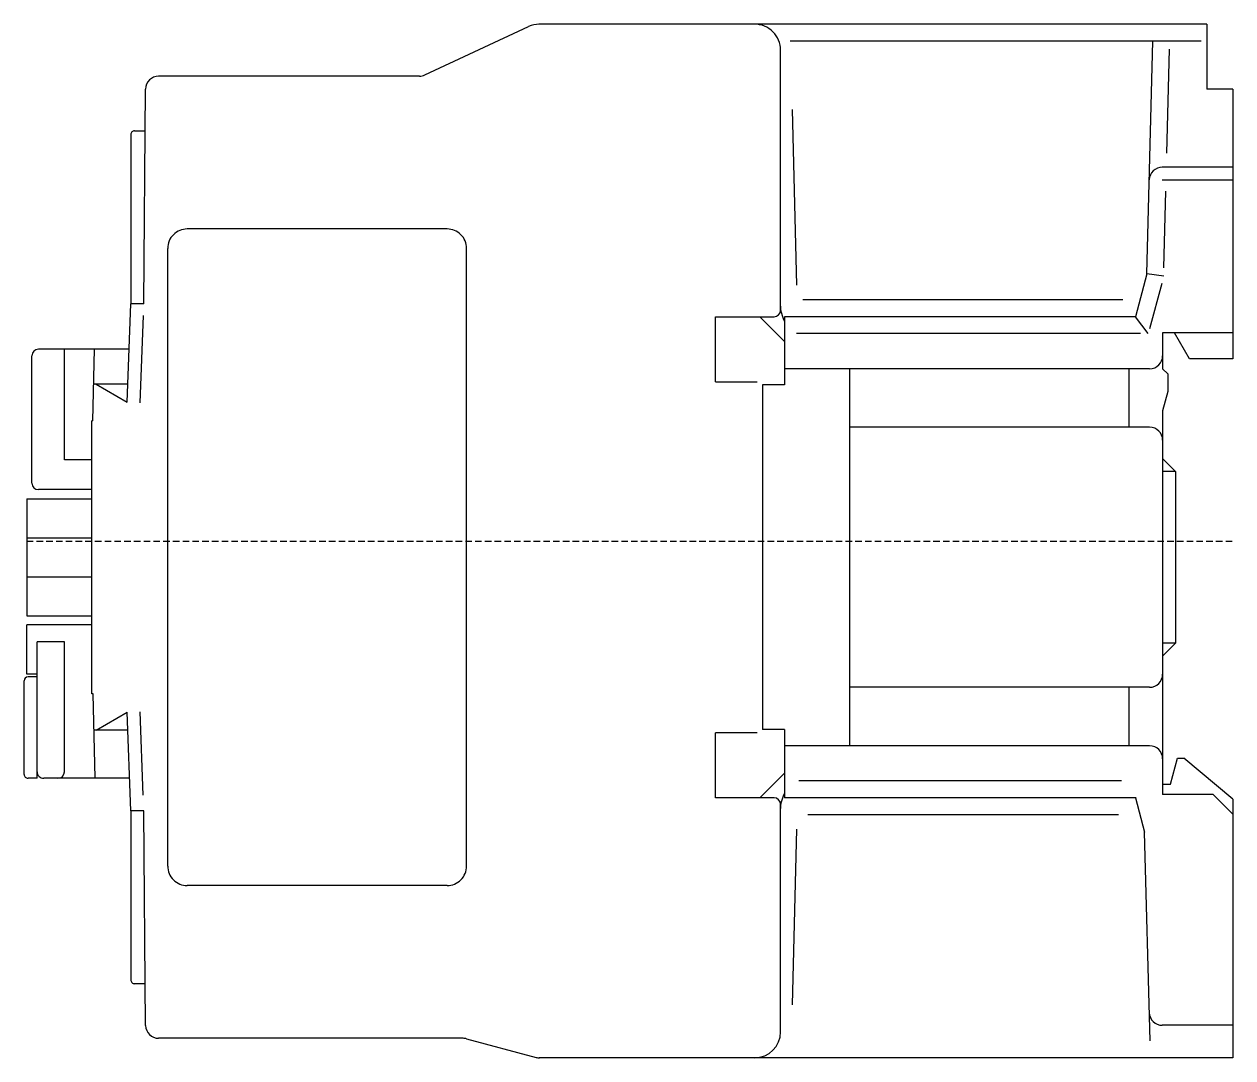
# Model space of a CAD drawing. Extents: x 0 to 93, y 0 to 79.5.
import ezdxf

# ---------------------------------------------------------------- set-up
doc = ezdxf.new("R2010")
doc.units = 0
doc.linetypes.add('DASHED', pattern=[0.75, 0.5, -0.25])
doc.layers.add('-15N-THT. THIẾT BỊ ĐÓNG MỞ', color=40, linetype='CONTINUOUS')

# ---------------------------------------------------------------- blocks, each defined once
blk = doc.blocks.new('06 - N - SC CTT CHIẾU HÔNG LC1D25')
at = {"layer": '-15N-THT. THIẾT BỊ ĐÓNG MỞ'}
for p, q in [((-62.169585, 35.844027), (-54.194273, 39.562975)), ((-1.999939, 39.749899), (-53.39807, 39.749899)), ((-1.999985, 39.749899), (-1.999985, 34.749949)), ((-2.4366, 38.449915), (-34.05431, 38.449915)), ((-6.614586, 20.553187), (-6.145951, 38.449866)), ((-34.799324, 17.750433), (-34.799324, 37.75054)), ((-5.071122, 29.833534), (-4.862038, 37.818323)), ((-62.592286, 35.75057), (-82.654694, 35.75057)), ((-83.798817, 18.250471), (-83.654747, 34.759192)), ((0, 34.749949), (-2, 34.749949)), ((0, 34.749979), (0, 14.000325)), ((-33.916272, 33.181032), (-33.5626, 19.674845)), ((-84.798722, 31.250525), (-84.798722, 18.250555)), ((-84.498684, 31.550524), (-83.682751, 31.550524)), ((0.000122, 28.750601), (-5.42566, 28.750601)), ((0.000122, 27.750601), (-5.42566, 27.750601)), ((-5.30188, 21.021181), (-5.147683, 26.909949)), ((-60.455795, 24.000632), (-80.45578, 24.000632)), ((-81.955796, -24.999338), (-81.955796, 22.500616)), ((-58.955796, -24.999338), (-58.955796, 22.500616)), ((-6.614289, 20.553368), (-7.499329, 17.250361)), ((-5.318772, 20.365538), (-6.614289, 20.553347)), ((-5.465714, 19.817114), (-6.401337, 16.325348)), ((-85.063355, 10.671284), (-84.798687, 18.250426)), ((-83.798829, 18.25057), (-84.798829, 18.25057)), ((-8.461091, 18.55024), (-33.084706, 18.55024)), ((-84.063965, 10.636384), (-83.829377, 17.354128)), ((-39.799355, 17.25013), (-35.299386, 17.25013)), ((-39.799309, 12.250498), (-39.799309, 17.250418)), ((-36.399384, 17.250246), (-34.499375, 15.350239)), ((-34.499409, 17.250237), (-34.499409, 12.000488)), ((-7.499543, 17.250252), (-34.499352, 17.250252)), ((-6.501778, 15.950379), (-7.499299, 17.250378)), ((-7.096375, 15.950251), (-33.583081, 15.950251)), ((0.000015, 16.000254), (-5.399933, 16.000254)), ((-5.399918, 16.000284), (-5.399918, 13.250358)), ((-3.345292, 14.000344), (-4.499955, 16.000273)), ((-92.398926, 4.450605), (-92.398926, 14.250605)), ((-84.921097, 14.750599), (-91.898835, 14.750599)), ((-89.898926, 6.250605), (-89.898926, 14.750593)), ((-87.720284, 9.250554), (-87.57626, 14.750543)), ((0, 14.000355), (-3.345292, 14.000355)), ((-29.499371, 13.250365), (-34.499417, 13.250365)), ((-6.399857, 13.250365), (-29.499402, 13.250365)), ((-29.499371, 13.250371), (-29.499371, 8.750438)), ((-8, 13.250241), (-8, 8.750412)), ((-5.000016, 12.850377), (-5.399994, 13.250358)), ((-39.799313, 12.250503), (-36.599301, 12.250503)), ((-4.999924, 12.850372), (-4.999924, 11.493225)), ((-85.015336, 12.050598), (-87.646973, 12.050598)), ((-87.45229, 12.050473), (-85.063466, 10.671285)), ((-36.199303, 12.000495), (-36.199303, -14.499338)), ((-34.499249, 12.0006), (-36.199151, 12.0006)), ((-4.999955, 11.493166), (-5.399941, 10.000402)), ((-5.399918, 10.000325), (-5.399918, -19.499004)), ((-87.798935, -11.749296), (-87.798935, 9.250606)), ((-87.720337, 9.250611), (-87.798844, 9.250611)), ((-6.399857, 8.750445), (-29.499402, 8.750445)), ((-29.499386, 8.750444), (-29.499386, -11.249264)), ((-87.798829, 6.250611), (-89.898835, 6.250611)), ((-4.399689, 5.350592), (-5.399689, 6.350593)), ((-4.399674, 5.350578), (-5.399674, 5.350571)), ((-4.399918, 5.350538), (-4.399918, -7.84935)), ((-87.798829, 3.950611), (-91.898835, 3.950611)), ((-92.799256, 3.250582), (-92.799256, -5.749306)), ((-92.799195, 3.2506), (-87.798905, 3.2506)), ((-92.799195, 0.2506), (-87.798905, 0.2506)), ((-92.799195, -2.749307), (-87.798905, -2.749307)), ((-92.799195, -5.749307), (-87.798905, -5.749307)), ((-92.798935, -10.249374), (-92.798935, -6.449391)), ((-87.798844, -6.449398), (-92.798844, -6.449398)), ((-91.998826, -18.249353), (-91.998826, -7.749289)), ((-89.898835, -7.749301), (-91.998734, -7.749301)), ((-89.898926, -17.749277), (-89.898926, -7.749295)), ((-4.399704, -7.849383), (-5.399704, -8.849384)), ((-4.399659, -7.84938), (-5.399659, -7.84938)), ((-92.998826, -17.94935), (-92.998826, -10.74938)), ((-91.998642, -10.249387), (-92.798737, -10.249387)), ((-91.998795, -10.449383), (-92.698792, -10.449383)), ((-87.694169, -11.749301), (-87.798844, -11.749301)), ((-87.523762, -18.249321), (-87.693974, -11.749207)), ((-6.399857, -11.249237), (-29.499402, -11.249237)), ((-29.499371, -11.249224), (-29.499371, -15.749067)), ((-7.999939, -11.249231), (-7.999939, -15.74906)), ((-87.452389, -14.549159), (-85.063565, -13.169971)), ((-84.798661, -20.749178), (-85.063332, -13.169987)), ((-83.83973, -19.555668), (-84.063939, -13.135089)), ((-85.015336, -14.549301), (-87.620804, -14.549301)), ((-39.799309, -19.749216), (-39.799309, -14.749296)), ((-36.599297, -14.749301), (-39.799309, -14.749301)), ((-34.499249, -14.499392), (-36.199151, -14.499392)), ((-34.499409, -14.499301), (-34.499409, -19.748943)), ((-29.499371, -15.74906), (-34.499417, -15.74906)), ((-6.399857, -15.74906), (-29.499402, -15.74906)), ((-4.799851, -18.699028), (-4.263947, -16.699038)), ((-4.263947, -16.699041), (-3.763947, -16.699041)), ((0.000152, -19.857481), (-3.763947, -16.699027)), ((-91.998795, -18.249384), (-92.698792, -18.249384)), ((-84.886048, -18.249384), (-91.498673, -18.249384)), ((-34.499367, -17.84905), (-36.399376, -19.749058)), ((-8.566803, -18.448957), (-33.395546, -18.448957)), ((-1.5, -19.498958), (-5.399933, -19.498958)), ((-5.399826, -18.699014), (-4.799836, -18.699014)), ((-0.000092, -20.998981), (-1.500061, -19.499002)), ((-35.299378, -19.748958), (-39.799347, -19.748958)), ((-34.799324, -37.749246), (-34.799324, -20.249246)), ((-7.447175, -19.748958), (-34.499352, -19.748958)), ((-7.499344, -19.748997), (-6.788743, -22.401018)), ((0, -19.857403), (0, -39.748655)), ((-83.798829, -20.749292), (-84.798829, -20.749292)), ((-84.798722, -20.749338), (-84.798722, -33.749307)), ((-83.65466, -37.257902), (-83.798729, -20.74918)), ((-8.796311, -21.048946), (-32.70385, -21.048946)), ((-33.562592, -22.173675), (-33.916268, -35.679861)), ((-6.368638, -38.448625), (-6.788865, -22.400947)), ((-60.455795, -26.499353), (-80.45578, -26.499353)), ((-83.682736, -34.049307), (-84.498669, -34.049307)), ((0.000122, -37.249399), (-5.425766, -37.249399)), ((-59.210564, -38.249292), (-82.654694, -38.249292)), ((-58.95171, -38.283232), (-53.607972, -39.715082)), ((0.000045, -39.748655), (-53.378067, -39.748655))]:
    blk.add_line(p, q, dxfattribs=at)
at = {"layer": '-15N-THT. THIẾT BỊ ĐÓNG MỞ', "color": 6, "linetype": 'DASHED'}
blk.add_line((-92.799256, 0), (0, 0), dxfattribs=at)
at = {"layer": '-15N-THT. THIẾT BỊ ĐÓNG MỞ'}
for centre, radius, start, end in [((-53.349266, 37.750555), 1.999998, 90.000018, 114.999931), ((-36.799328, 37.750555), 2, 359.999544, 90.000073), ((-82.654831, 34.750555), 1, 89.999526, 179.500376), ((-62.592347, 36.750555), 1, 270.000027, 294.999994), ((-84.498703, 31.25054), 0.3, 90.000063, 180.0004), ((-5.425629, 27.75057), 1, 90.000564, 178.500928), ((-80.45578, 22.500632), 1.5, 89.999465, 179.99998998), ((-60.455795, 22.500632), 1.5, 359.999981, 90.000018), ((-35.299328, 17.750464), 0.5, 269.999808, 359.999694), ((-31.824692, 18.250265), 2.999999, 181.500009, 206.931781), ((-91.898972, 14.250592), 0.5, 90.000117, 180.000017), ((-6.399781, 14.250537), 0.999999, 270.000218, 0.000145), ((-6.399781, 7.750537), 0.999999, 0.000145, 90.000018), ((-91.898972, 4.450605), 0.5, 180.000017, 269.999863), ((-92.698822, -10.74938), 0.3, 90.000018, 179.99985406), ((-6.399781, -10.249429), 0.999999, 270.000218, 0.000145), ((-6.399781, -16.749196), 0.999999, 0.000145, 90.000018), ((-92.698822, -17.94935), 0.3, 179.997121, 269.999972), ((-91.498703, -17.749307), 0.5, 180.000072, 270.011119), ((-90.398804, -17.749307), 0.5, 270.01131, 0.000091), ((-31.824692, -20.749079), 2.999999, 153.068202, 178.499999), ((-35.299328, -20.249277), 0.5, 0.000255, 90.000127), ((-80.455796, -24.999338), 1.5, 179.999416, 269.999972), ((-60.455796, -24.999338), 1.5, 269.999999, 0.000637), ((-84.498719, -33.749307), 0.3, 179.999635, 269.999917), ((-5.425766, -36.249399), 1, 181.500036, 269.99959), ((-82.654755, -37.249216), 1, 180.500042, 270.000628), ((-36.799328, -37.749262), 1.999998, 270.000081, 359.999968), ((-59.210597, -39.249216), 1, 74.999666, 89.999635), ((-53.349207, -38.749216), 1, 255.000713, 270.000737)]:
    blk.add_arc(centre, radius, start, end, dxfattribs=at)

msp = doc.modelspace()

# ---------------------------------------------------------------- block references
msp.add_blockref('06 - N - SC CTT CHIẾU HÔNG LC1D25', (92.998826, 39.74926))

doc.saveas('drawing.dxf')
